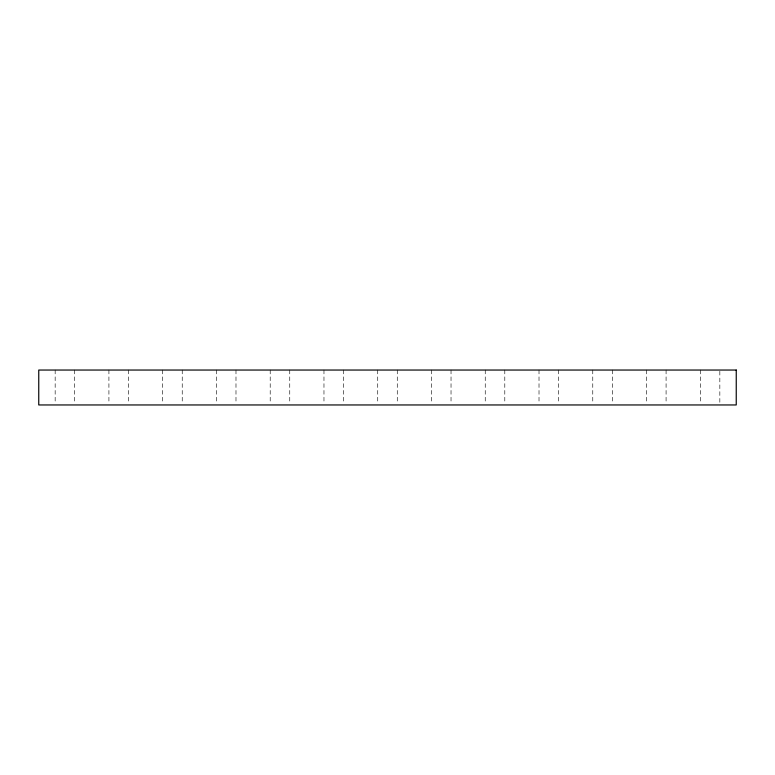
<?xml version="1.0" encoding="UTF-8"?>
<svg xmlns="http://www.w3.org/2000/svg" width="775" height="775" viewBox="0 0 775 775"><rect width="100%" height="100%" fill="white"/><g stroke="black" fill="none" stroke-linecap="round" stroke-linejoin="round"><path stroke-width="0.58" stroke-dasharray="3.88 2.91" d="M719.839 371.244L719.839 403.756M700.29 370.043L700.29 403.756M666.083 370.043L666.083 403.756M646.534 370.043L646.534 403.756M612.318 370.043L612.318 403.756M592.768 370.043L592.768 403.756M558.562 370.043L558.562 403.756M539.012 370.043L539.012 403.756M504.796 370.043L504.796 403.756M485.247 370.043L485.247 403.756M451.031 370.043L451.031 403.756M431.491 370.043L431.491 403.756M397.275 370.043L397.275 403.756M377.725 370.043L377.725 403.756M343.509 370.043L343.509 403.756M323.969 370.043L323.969 403.756M289.753 370.043L289.753 403.756M270.204 370.043L270.204 403.756M235.987 370.043L235.987 403.756M216.438 370.043L216.438 403.756M182.232 370.043L182.232 403.756M162.682 370.043L162.682 403.756M128.466 370.043L128.466 403.756M108.917 370.043L108.917 403.756M74.71 370.043L74.71 403.756M55.161 370.043L55.161 403.756"/><path stroke-width="1.16" d="M736.24 370.043L38.76 370.043L38.75 404.957L736.24 404.957L736.25 370.043"/></g></svg>
